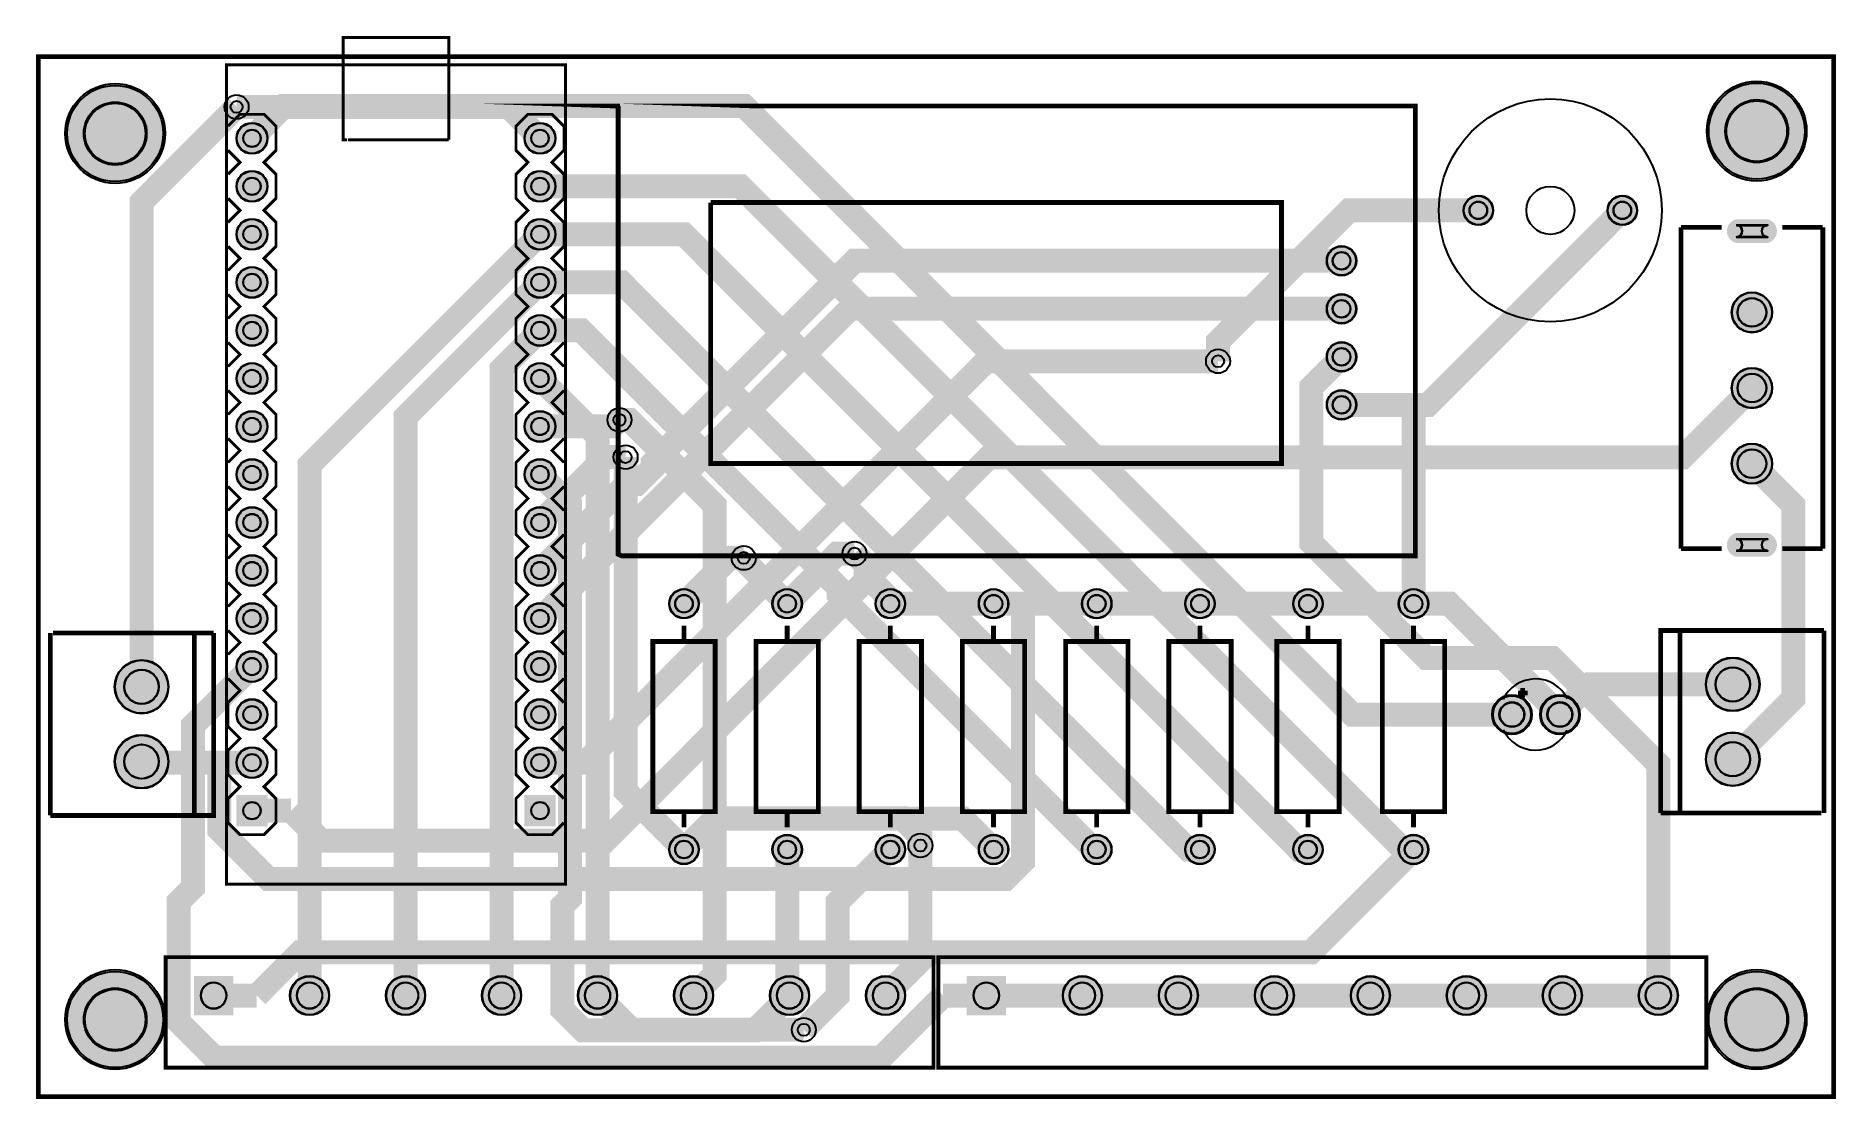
# Model space of a CAD drawing. Extents: x -5 to 3745, y -2170 to 43.
import ezdxf

# ---------------------------------------------------------------- set-up
doc = ezdxf.new("R2010")
doc.units = 9
for name, color, linetype, true_color in [('BoardOutLine', 7, 'Continuous', 0xff00ff), ('BottomLayer', 7, 'Continuous', 0x0000ff), ('BottomSolderMaskLayer', 7, 'Continuous', 0xaa00ff), ('Document', 7, 'Continuous', 0xffffff), ('Hole', 7, 'Continuous', 0x222222), ('Multi-Layer', 7, 'Continuous', 0xc0c0c0), ('TopLayer', 7, 'Continuous', 0xff0000), ('TopSilkLayer', 7, 'Continuous', 0xffcc00), ('TopSolderMaskLayer', 7, 'Continuous', 0x800080)]:
    doc.layers.add(name, color=color, linetype=linetype, true_color=true_color)

msp = doc.modelspace()

# ---------------------------------------------------------------- hatches: boundary and pattern name
at = {"layer": 'BottomSolderMaskLayer'}
for points in [[(55.9845, -160, 1), (264.0155, -160, 1)], [(3475.9845, -155, 1), (3684.0155, -155, 1)], [(412.504, -170, 1), (477.496, -170, 1)], [(1012.504, -170, 1), (1077.496, -170, 1)], [(412.504, -270, 1), (477.496, -270, 1)], [(1012.504, -270, 1), (1077.496, -270, 1)], [(2969, -320, 1), (3031, -320, 1)], [(3269, -320, 1), (3331, -320, 1)], [(412.504, -370, 1), (477.496, -370, 1)], [(1012.504, -370, 1), (1077.496, -370, 1)], [(3537.191333, -387.8365, -0.7853981634), (3537.191333, -338.6235), (3602.808667, -338.6235, -0.7853981634), (3602.808667, -387.8365)], [(2684, -425, 1), (2746, -425, 1)], [(412.504, -470, 1), (477.496, -470, 1)], [(1012.504, -470, 1), (1077.496, -470, 1)], [(2684, -525, 1), (2746, -525, 1)], [(3527.677, -532.52, 1), (3612.323, -532.52, 1)], [(412.504, -570, 1), (477.496, -570, 1)], [(1012.504, -570, 1), (1077.496, -570, 1)], [(2684, -625, 1), (2746, -625, 1)], [(412.504, -670, 1), (477.496, -670, 1)], [(1012.504, -670, 1), (1077.496, -670, 1)], [(3527.677, -690, 1), (3612.323, -690, 1)], [(2684, -725, 1), (2746, -725, 1)], [(412.504, -770, 1), (477.496, -770, 1)], [(1012.504, -770, 1), (1077.496, -770, 1)], [(3527.677, -847.48, 1), (3612.323, -847.48, 1)], [(412.504, -870, 1), (477.496, -870, 1)], [(1012.504, -870, 1), (1077.496, -870, 1)], [(412.504, -970, 1), (477.496, -970, 1)], [(1012.504, -970, 1), (1077.496, -970, 1)], [(3537.191333, -1041.3765, -0.7853981634), (3537.191333, -992.1635), (3602.808667, -992.1635, -0.7853981634), (3602.808667, -1041.3765)], [(412.504, -1070, 1), (477.496, -1070, 1)], [(1012.504, -1070, 1), (1077.496, -1070, 1)], [(1314, -1139.1, 1), (1376, -1139.1, 1)], [(1529, -1139.1, 1), (1591, -1139.1, 1)], [(1744, -1139.1, 1), (1806, -1139.1, 1)], [(1959, -1139.1, 1), (2021, -1139.1, 1)], [(2174, -1139.1, 1), (2236, -1139.1, 1)], [(2389, -1139.1, 1), (2451, -1139.1, 1)], [(2614, -1139.1, 1), (2676, -1139.1, 1)], [(2834, -1139.1, 1), (2896, -1139.1, 1)], [(412.504, -1170, 1), (477.496, -1170, 1)], [(1012.504, -1170, 1), (1077.496, -1170, 1)], [(412.504, -1270, 1), (477.496, -1270, 1)], [(1012.504, -1270, 1), (1077.496, -1270, 1)], [(158.882, -1312.05, 1), (271.118, -1312.05, 1)], [(3473.882, -1307.05, 1), (3586.118, -1307.05, 1)], [(412.504, -1370, 1), (477.496, -1370, 1)], [(1012.504, -1370, 1), (1077.496, -1370, 1)], [(3028.63, -1370, 1), (3111.37, -1370, 1)], [(3128.63, -1370, 1), (3211.37, -1370, 1)], [(158.882, -1467.95, 1), (271.118, -1467.95, 1)], [(3473.882, -1462.95, 1), (3586.118, -1462.95, 1)], [(412.504, -1470, 1), (477.496, -1470, 1)], [(1012.504, -1470, 1), (1077.496, -1470, 1)], [(477.496, -1537.504), (477.496, -1602.496), (412.504, -1602.496), (412.504, -1537.504)], [(1077.496, -1537.504), (1077.496, -1602.496), (1012.504, -1602.496), (1012.504, -1537.504)], [(1314, -1650.91, 1), (1376, -1650.91, 1)], [(1529, -1650.91, 1), (1591, -1650.91, 1)], [(1744, -1650.91, 1), (1806, -1650.91, 1)], [(1959, -1650.91, 1), (2021, -1650.91, 1)], [(2174, -1650.91, 1), (2236, -1650.91, 1)], [(2389, -1650.91, 1), (2451, -1650.91, 1)], [(2614, -1650.91, 1), (2676, -1650.91, 1)], [(2834, -1650.91, 1), (2896, -1650.91, 1)], [(55.9845, -2005, 1), (264.0155, -2005, 1)], [(3475.9845, -2005, 1), (3684.0155, -2005, 1)], [(324, -1914), (406, -1914), (406, -1996), (324, -1996)], [(524, -1955, 1), (606, -1955, 1)], [(724, -1955, 1), (806, -1955, 1)], [(924, -1955, 1), (1006, -1955, 1)], [(1124, -1955, 1), (1206, -1955, 1)], [(1324, -1955, 1), (1406, -1955, 1)], [(1524, -1955, 1), (1606, -1955, 1)], [(1724, -1955, 1), (1806, -1955, 1)], [(1934, -1914), (2016, -1914), (2016, -1996), (1934, -1996)], [(2134, -1955, 1), (2216, -1955, 1)], [(2334, -1955, 1), (2416, -1955, 1)], [(2534, -1955, 1), (2616, -1955, 1)], [(2734, -1955, 1), (2816, -1955, 1)], [(2934, -1955, 1), (3016, -1955, 1)], [(3134, -1955, 1), (3216, -1955, 1)], [(3334, -1955, 1), (3416, -1955, 1)]]:
    msp.add_hatch(color=256, dxfattribs=at).paths.add_polyline_path(points)
at = {"layer": 'Document'}
for points in [[(857.205, -17.64), (857.205, 39.446), (855.236, 41.415), (634.763, 41.415), (632.795, 39.447), (632.795, -173.151), (634.764, -175.12), (855.236, -175.12), (857.205, -173.151), (857.205, -19.608), (853.267, -19.608), (853.267, -169.215), (851.299, -171.183), (638.701, -171.183), (636.732, -169.214), (636.732, 37.478), (851.299, 37.478), (853.267, 35.51), (853.267, -17.64), (853.267, -17.64)], [(394.607, -1720.392), (394.607, -19.608), (632.795, -19.608), (632.795, -15.671), (394.607, -15.671), (390.67, -19.608), (390.67, -1722.361), (392.638, -1724.329), (1097.362, -1724.329), (1099.33, -1722.361), (1099.33, -17.64), (1097.361, -15.671), (859.173, -15.671), (859.173, -19.608), (1095.393, -19.608), (1095.393, -1720.392), (396.575, -1720.392)]]:
    msp.add_hatch(color=256, dxfattribs=at).paths.add_polyline_path(points)
at = {"layer": 'Multi-Layer'}
for points in [[(413.504, -170, 1), (476.496, -170, 1)], [(1013.504, -170, 1), (1076.496, -170, 1)], [(413.504, -270, 1), (476.496, -270, 1)], [(1013.504, -270, 1), (1076.496, -270, 1)], [(2970, -320, 1), (3030, -320, 1)], [(3270, -320, 1), (3330, -320, 1)], [(413.504, -370, 1), (476.496, -370, 1)], [(1013.504, -370, 1), (1076.496, -370, 1)], [(3538.504, -386.852, -0.7853981634), (3538.504, -339.608), (3601.496, -339.608, -0.7853981634), (3601.496, -386.852)], [(2685, -425, 1), (2745, -425, 1)], [(413.504, -470, 1), (476.496, -470, 1)], [(1013.504, -470, 1), (1076.496, -470, 1)], [(2685, -525, 1), (2745, -525, 1)], [(3528.6615, -532.52, 1), (3611.3385, -532.52, 1)], [(413.504, -570, 1), (476.496, -570, 1)], [(1013.504, -570, 1), (1076.496, -570, 1)], [(2685, -625, 1), (2745, -625, 1)], [(413.504, -670, 1), (476.496, -670, 1)], [(1013.504, -670, 1), (1076.496, -670, 1)], [(3528.6615, -690, 1), (3611.3385, -690, 1)], [(2685, -725, 1), (2745, -725, 1)], [(413.504, -770, 1), (476.496, -770, 1)], [(1013.504, -770, 1), (1076.496, -770, 1)], [(3528.6615, -847.48, 1), (3611.3385, -847.48, 1)], [(413.504, -870, 1), (476.496, -870, 1)], [(1013.504, -870, 1), (1076.496, -870, 1)], [(413.504, -970, 1), (476.496, -970, 1)], [(1013.504, -970, 1), (1076.496, -970, 1)], [(3538.504, -1040.392, -0.7853981634), (3538.504, -993.148), (3601.496, -993.148, -0.7853981634), (3601.496, -1040.392)], [(413.504, -1070, 1), (476.496, -1070, 1)], [(1013.504, -1070, 1), (1076.496, -1070, 1)], [(1315, -1139.1, 1), (1375, -1139.1, 1)], [(1530, -1139.1, 1), (1590, -1139.1, 1)], [(1745, -1139.1, 1), (1805, -1139.1, 1)], [(1960, -1139.1, 1), (2020, -1139.1, 1)], [(2175, -1139.1, 1), (2235, -1139.1, 1)], [(2390, -1139.1, 1), (2450, -1139.1, 1)], [(2615, -1139.1, 1), (2675, -1139.1, 1)], [(2835, -1139.1, 1), (2895, -1139.1, 1)], [(413.504, -1170, 1), (476.496, -1170, 1)], [(1013.504, -1170, 1), (1076.496, -1170, 1)], [(159.882, -1312.05, 1), (270.118, -1312.05, 1)], [(413.504, -1270, 1), (476.496, -1270, 1)], [(1013.504, -1270, 1), (1076.496, -1270, 1)], [(3474.882, -1307.05, 1), (3585.118, -1307.05, 1)], [(413.504, -1370, 1), (476.496, -1370, 1)], [(1013.504, -1370, 1), (1076.496, -1370, 1)], [(3030.63, -1370, 1), (3109.37, -1370, 1)], [(3130.63, -1370, 1), (3209.37, -1370, 1)], [(159.882, -1467.95, 1), (270.118, -1467.95, 1)], [(3474.882, -1462.95, 1), (3585.118, -1462.95, 1)], [(413.504, -1470, 1), (476.496, -1470, 1)], [(1013.504, -1470, 1), (1076.496, -1470, 1)], [(476.496, -1538.504), (476.496, -1601.496), (413.504, -1601.496), (413.504, -1538.504)], [(1076.496, -1538.504), (1076.496, -1601.496), (1013.504, -1601.496), (1013.504, -1538.504)], [(1315, -1650.91, 1), (1375, -1650.91, 1)], [(1530, -1650.91, 1), (1590, -1650.91, 1)], [(1745, -1650.91, 1), (1805, -1650.91, 1)], [(1960, -1650.91, 1), (2020, -1650.91, 1)], [(2175, -1650.91, 1), (2235, -1650.91, 1)], [(2390, -1650.91, 1), (2450, -1650.91, 1)], [(2615, -1650.91, 1), (2675, -1650.91, 1)], [(2835, -1650.91, 1), (2895, -1650.91, 1)], [(325, -1915), (405, -1915), (405, -1995), (325, -1995)], [(525, -1955, 1), (605, -1955, 1)], [(725, -1955, 1), (805, -1955, 1)], [(925, -1955, 1), (1005, -1955, 1)], [(1125, -1955, 1), (1205, -1955, 1)], [(1325, -1955, 1), (1405, -1955, 1)], [(1525, -1955, 1), (1605, -1955, 1)], [(1725, -1955, 1), (1805, -1955, 1)], [(1935, -1915), (2015, -1915), (2015, -1995), (1935, -1995)], [(2135, -1955, 1), (2215, -1955, 1)], [(2335, -1955, 1), (2415, -1955, 1)], [(2535, -1955, 1), (2615, -1955, 1)], [(2735, -1955, 1), (2815, -1955, 1)], [(2935, -1955, 1), (3015, -1955, 1)], [(3135, -1955, 1), (3215, -1955, 1)], [(3335, -1955, 1), (3415, -1955, 1)]]:
    msp.add_hatch(color=256, dxfattribs=at).paths.add_polyline_path(points)
at = {"layer": 'TopSolderMaskLayer'}
for points in [[(55.9845, -160, 1), (264.0155, -160, 1)], [(3475.9845, -155, 1), (3684.0155, -155, 1)], [(412.504, -170, 1), (477.496, -170, 1)], [(1012.504, -170, 1), (1077.496, -170, 1)], [(412.504, -270, 1), (477.496, -270, 1)], [(1012.504, -270, 1), (1077.496, -270, 1)], [(2969, -320, 1), (3031, -320, 1)], [(3269, -320, 1), (3331, -320, 1)], [(412.504, -370, 1), (477.496, -370, 1)], [(1012.504, -370, 1), (1077.496, -370, 1)], [(3537.191333, -387.8365, -0.7853981634), (3537.191333, -338.6235), (3602.808667, -338.6235, -0.7853981634), (3602.808667, -387.8365)], [(2684, -425, 1), (2746, -425, 1)], [(412.504, -470, 1), (477.496, -470, 1)], [(1012.504, -470, 1), (1077.496, -470, 1)], [(2684, -525, 1), (2746, -525, 1)], [(3527.677, -532.52, 1), (3612.323, -532.52, 1)], [(412.504, -570, 1), (477.496, -570, 1)], [(1012.504, -570, 1), (1077.496, -570, 1)], [(2684, -625, 1), (2746, -625, 1)], [(412.504, -670, 1), (477.496, -670, 1)], [(1012.504, -670, 1), (1077.496, -670, 1)], [(3527.677, -690, 1), (3612.323, -690, 1)], [(2684, -725, 1), (2746, -725, 1)], [(412.504, -770, 1), (477.496, -770, 1)], [(1012.504, -770, 1), (1077.496, -770, 1)], [(3527.677, -847.48, 1), (3612.323, -847.48, 1)], [(412.504, -870, 1), (477.496, -870, 1)], [(1012.504, -870, 1), (1077.496, -870, 1)], [(412.504, -970, 1), (477.496, -970, 1)], [(1012.504, -970, 1), (1077.496, -970, 1)], [(3537.191333, -1041.3765, -0.7853981634), (3537.191333, -992.1635), (3602.808667, -992.1635, -0.7853981634), (3602.808667, -1041.3765)], [(412.504, -1070, 1), (477.496, -1070, 1)], [(1012.504, -1070, 1), (1077.496, -1070, 1)], [(1314, -1139.1, 1), (1376, -1139.1, 1)], [(1529, -1139.1, 1), (1591, -1139.1, 1)], [(1744, -1139.1, 1), (1806, -1139.1, 1)], [(1959, -1139.1, 1), (2021, -1139.1, 1)], [(2174, -1139.1, 1), (2236, -1139.1, 1)], [(2389, -1139.1, 1), (2451, -1139.1, 1)], [(2614, -1139.1, 1), (2676, -1139.1, 1)], [(2834, -1139.1, 1), (2896, -1139.1, 1)], [(412.504, -1170, 1), (477.496, -1170, 1)], [(1012.504, -1170, 1), (1077.496, -1170, 1)], [(412.504, -1270, 1), (477.496, -1270, 1)], [(1012.504, -1270, 1), (1077.496, -1270, 1)], [(158.882, -1312.05, 1), (271.118, -1312.05, 1)], [(3473.882, -1307.05, 1), (3586.118, -1307.05, 1)], [(412.504, -1370, 1), (477.496, -1370, 1)], [(1012.504, -1370, 1), (1077.496, -1370, 1)], [(3028.63, -1370, 1), (3111.37, -1370, 1)], [(3128.63, -1370, 1), (3211.37, -1370, 1)], [(158.882, -1467.95, 1), (271.118, -1467.95, 1)], [(3473.882, -1462.95, 1), (3586.118, -1462.95, 1)], [(412.504, -1470, 1), (477.496, -1470, 1)], [(1012.504, -1470, 1), (1077.496, -1470, 1)], [(477.496, -1537.504), (477.496, -1602.496), (412.504, -1602.496), (412.504, -1537.504)], [(1077.496, -1537.504), (1077.496, -1602.496), (1012.504, -1602.496), (1012.504, -1537.504)], [(1314, -1650.91, 1), (1376, -1650.91, 1)], [(1529, -1650.91, 1), (1591, -1650.91, 1)], [(1744, -1650.91, 1), (1806, -1650.91, 1)], [(1959, -1650.91, 1), (2021, -1650.91, 1)], [(2174, -1650.91, 1), (2236, -1650.91, 1)], [(2389, -1650.91, 1), (2451, -1650.91, 1)], [(2614, -1650.91, 1), (2676, -1650.91, 1)], [(2834, -1650.91, 1), (2896, -1650.91, 1)], [(55.9845, -2005, 1), (264.0155, -2005, 1)], [(3475.9845, -2005, 1), (3684.0155, -2005, 1)], [(324, -1914), (406, -1914), (406, -1996), (324, -1996)], [(524, -1955, 1), (606, -1955, 1)], [(724, -1955, 1), (806, -1955, 1)], [(924, -1955, 1), (1006, -1955, 1)], [(1124, -1955, 1), (1206, -1955, 1)], [(1324, -1955, 1), (1406, -1955, 1)], [(1524, -1955, 1), (1606, -1955, 1)], [(1724, -1955, 1), (1806, -1955, 1)], [(1934, -1914), (2016, -1914), (2016, -1996), (1934, -1996)], [(2134, -1955, 1), (2216, -1955, 1)], [(2334, -1955, 1), (2416, -1955, 1)], [(2534, -1955, 1), (2616, -1955, 1)], [(2734, -1955, 1), (2816, -1955, 1)], [(2934, -1955, 1), (3016, -1955, 1)], [(3134, -1955, 1), (3216, -1955, 1)], [(3334, -1955, 1), (3416, -1955, 1)]]:
    msp.add_hatch(color=256, dxfattribs=at).paths.add_polyline_path(points)

# ---------------------------------------------------------------- linework, layer by layer
at = {"layer": 'BoardOutLine', "const_width": 10}
msp.add_lwpolyline([(0, 0), (3740.15, 0), (3740.15, -2165.35), (0, -2165.35), (0, 0)], close=True, dxfattribs=at)
at = {"layer": 'BottomLayer', "const_width": 50}
for points in [[(215, -1312.05), (215, -302.73), (413.03, -104.7)], [(445, -170), (512.54, -102.46), (1470.19, -102.46), (2737.73, -1370), (3070, -1370)], [(2865, -1650.91), (2843.84, -1650.91), (1462.93, -270), (1045, -270)], [(3000, -320), (2730.76, -320), (2457.61, -593.15), (2457.61, -634.21)], [(3300, -320), (2895, -725), (2865, -725)], [(565, -1955), (565, -850), (1045, -370)], [(2645, -1650.91), (2625.99, -1650.91), (1345.08, -370), (1045, -370)], [(1045, -470), (765, -750), (765, -1955)], [(2420, -1650.91), (2395.57, -1650.91), (1214.66, -470), (1045, -470)], [(1045, -570), (965, -650), (965, -1955)], [(2205, -1650.91), (2199.02, -1650.91), (1667.5, -1119.39), (1667.5, -1106.29), (1131.21, -570), (1045, -570)], [(2715, -625), (2651.76, -688.24), (2651.76, -1012.24), (2891.95, -1252.43), (3154.47, -1252.43), (3375, -1472.96), (3375, -1955)], [(1045, -670), (1165, -790), (1165, -1955)], [(2865, -725), (2715, -725)], [(2865, -1139.1), (2865, -725)], [(1408.75, -1586.42), (1408.75, -933.72), (1231.31, -756.28), (1210.59, -756.28), (1210.58, -756.29)], [(1223.48, -833.84), (1223.48, -1529.39), (1345, -1650.91)], [(3570, -847.48), (3656.25, -933.73), (3656.25, -1336.7), (3530, -1462.95)], [(1045, -870), (1107.58, -932.58), (1107.58, -1751.9), (1091.61, -1767.87), (1091.61, -1984.21), (1134.84, -2027.44), (1492.56, -2027.44), (1565, -1955)], [(1700.22, -1034.86), (1723.56, -1058.2), (1723.56, -1079), (1775, -1130.44), (1775, -1139.1)], [(1560, -1139.1), (1469.41, -1048.51), (1469.41, -1043.86)], [(445, -1270), (321.94, -1393.06), (321.94, -1730.23), (292.5, -1759.67), (292.5, -2009.98), (366.74, -2084.22), (1755.75, -2084.22), (1884.97, -1955)], [(1365, -1955), (1408.75, -1911.25), (1408.75, -1586.42)], [(1990, -1650.91), (1925.51, -1586.42), (1408.75, -1586.42)], [(1560, -1650.91), (1560, -1950), (1565, -1955)], [(1775, -1650.91), (1665, -1760.91), (1665, -1955.97), (1594.63, -2026.34)], [(1765, -1955), (1837.54, -1882.46), (1837.54, -1642.49)], [(1975, -1955), (1884.97, -1955)], [(1975, -1955), (2175, -1955)], [(2175, -1955), (2375, -1955)]]:
    msp.add_lwpolyline(points, dxfattribs=at)
at = {"layer": 'BottomSolderMaskLayer'}
for points in [[(3537.191333, -350.922679), (3602.808667, -350.922679)], [(3537.191333, -375.529179), (3602.808667, -375.529179)], [(3537.191333, -1004.471839), (3602.808667, -1004.471839)], [(3537.191333, -1029.078339), (3602.808667, -1029.078339)], [(365.005125, -1927.76575), (364.994875, -1927.76575)], [(565.005125, -1927.76575), (564.994875, -1927.76575)], [(765.005125, -1927.76575), (764.994875, -1927.76575)], [(965.005125, -1927.76575), (964.994875, -1927.76575)], [(1165.005125, -1927.76575), (1164.994875, -1927.76575)], [(1365.005125, -1927.76575), (1364.994875, -1927.76575)], [(1565.005125, -1927.76575), (1564.994875, -1927.76575)], [(1765.005125, -1927.76575), (1764.994875, -1927.76575)], [(1975.005125, -1927.76575), (1974.994875, -1927.76575)], [(2175.005125, -1927.76575), (2174.994875, -1927.76575)], [(2375.005125, -1927.76575), (2374.994875, -1927.76575)], [(2575.005125, -1927.76575), (2574.994875, -1927.76575)], [(2775.005125, -1927.76575), (2774.994875, -1927.76575)], [(2975.005125, -1927.76575), (2974.994875, -1927.76575)], [(3175.005125, -1927.76575), (3174.994875, -1927.76575)], [(3375.005125, -1927.76575), (3374.994875, -1927.76575)], [(365.005125, -1982.23425), (364.994875, -1982.23425)], [(565.005125, -1982.23425), (564.994875, -1982.23425)], [(765.005125, -1982.23425), (764.994875, -1982.23425)], [(965.005125, -1982.23425), (964.994875, -1982.23425)], [(1165.005125, -1982.23425), (1164.994875, -1982.23425)], [(1365.005125, -1982.23425), (1364.994875, -1982.23425)], [(1565.005125, -1982.23425), (1564.994875, -1982.23425)], [(1765.005125, -1982.23425), (1764.994875, -1982.23425)], [(1975.005125, -1982.23425), (1974.994875, -1982.23425)], [(2175.005125, -1982.23425), (2174.994875, -1982.23425)], [(2375.005125, -1982.23425), (2374.994875, -1982.23425)], [(2575.005125, -1982.23425), (2574.994875, -1982.23425)], [(2775.005125, -1982.23425), (2774.994875, -1982.23425)], [(2975.005125, -1982.23425), (2974.994875, -1982.23425)], [(3175.005125, -1982.23425), (3174.994875, -1982.23425)], [(3375.005125, -1982.23425), (3374.994875, -1982.23425)]]:
    msp.add_lwpolyline(points, close=True, dxfattribs=at)
for centre, radius in [((160, -160), 104.0155), ((3580, -155), 104.0155), ((160.01, -160), 65.521444), ((3580.01, -155), 65.521444), ((445, -170), 32.496), ((1045, -170), 32.496), ((445.001, -169.999), 18.279516), ((1045, -170), 18.279516), ((445, -270), 32.496), ((444.982, -269.979), 18.279516), ((1045, -270), 32.496), ((1045.001, -270.001), 18.279516), ((3000, -320), 31), ((3300, -320), 31), ((445, -370), 32.496), ((1045, -370), 32.496), ((3000, -320), 18.6), ((3300, -320), 18.6), ((445.001, -369.998), 18.279516), ((1044.982, -370.02), 18.279516), ((2715, -425), 31), ((2715, -425), 18.6), ((445, -470), 32.496), ((1045, -470), 32.496), ((444.982, -469.979), 18.279516), ((1045.001, -470.001), 18.279516), ((2715, -525), 31), ((2715, -525), 18.6), ((3570, -532.52), 42.323), ((3570, -532.521), 30.231226), ((445, -570), 32.496), ((445.001, -569.998), 18.279516), ((1045, -570), 32.496), ((1044.982, -570.02), 18.279516), ((2715, -625), 31), ((445, -670), 32.496), ((1045, -670), 32.496), ((2715, -625), 18.6), ((444.982, -669.979), 18.279516), ((1045.001, -670.001), 18.279516), ((3570, -690), 42.323), ((3570, -690.001), 30.231226), ((2715, -725), 31), ((2715, -725), 18.6), ((445, -770), 32.496), ((1045, -770), 32.496), ((445.001, -769.998), 18.279516), ((1044.982, -770.02), 18.279516), ((3570, -847.48), 42.323), ((3570, -847.481), 30.231226), ((445, -870), 32.496), ((444.982, -869.979), 18.279516), ((1045, -870), 32.496), ((1045.001, -870.001), 18.279516), ((445, -970), 32.496), ((1045, -970), 32.496), ((445.001, -969.998), 18.279516), ((1044.982, -970.021), 18.279516), ((445, -1070), 32.496), ((1045, -1070), 32.496), ((444.982, -1069.979), 18.279516), ((1045.001, -1070), 18.279516), ((1345, -1139.1), 31), ((1345, -1139.098), 18.6), ((1560, -1139.1), 31), ((1560, -1139.098), 18.6), ((1775, -1139.1), 31), ((1775, -1139.098), 18.6), ((1990, -1139.1), 31), ((1990, -1139.098), 18.6), ((2205, -1139.1), 31), ((2205, -1139.098), 18.6), ((2420, -1139.1), 31), ((2420, -1139.098), 18.6), ((2645, -1139.1), 31), ((2645, -1139.098), 18.6), ((2865, -1139.1), 31), ((2865, -1139.098), 18.6), ((445, -1170), 32.496), ((445.001, -1169.998), 18.279516), ((1045, -1170), 32.496), ((1044.982, -1170.02), 18.279516), ((445, -1270), 32.496), ((1045, -1270), 32.496), ((215, -1312.05), 56.118), ((444.982, -1269.978), 18.279516), ((1045.001, -1270), 18.279516), ((3530, -1307.05), 56.118), ((3530, -1307.05), 36.075857), ((215, -1312.05), 36.075857), ((445, -1370), 32.496), ((1045, -1370), 32.496), ((3070, -1370), 41.37), ((3070, -1370), 26.270003), ((3170, -1370), 41.37), ((3170, -1370), 26.270003), ((445.001, -1369.997), 18.279516), ((1044.982, -1370.019), 18.279516), ((215, -1467.95), 56.118), ((3530, -1462.95), 56.118), ((215, -1467.95), 36.075857), ((445, -1470), 32.496), ((445, -1470), 18.279516), ((1045, -1470), 32.496), ((1045.001, -1470), 18.279516), ((3530, -1462.95), 36.075857), ((445, -1570), 18.279516), ((1045, -1570), 18.279516), ((1345, -1650.91), 31), ((1345, -1650.906), 18.6), ((1560, -1650.91), 31), ((1560, -1650.906), 18.6), ((1775, -1650.91), 31), ((1775, -1650.906), 18.6), ((1990, -1650.91), 31), ((1990, -1650.906), 18.6), ((2205, -1650.91), 31), ((2205, -1650.906), 18.6), ((2420, -1650.91), 31), ((2420, -1650.906), 18.6), ((2645, -1650.91), 31), ((2645, -1650.906), 18.6), ((2865, -1650.91), 31), ((2865, -1650.906), 18.6), ((160, -2005), 104.0155), ((3580, -2005), 104.0155), ((160.01, -2005), 65.521444), ((565, -1955), 41), ((765, -1955), 41), ((965, -1955), 41), ((1165, -1955), 41), ((1365, -1955), 41), ((1565, -1955), 41), ((1765, -1955), 41), ((2175, -1955), 41), ((2375, -1955), 41), ((2575, -1955), 41), ((2775, -1955), 41), ((2975, -1955), 41), ((3175, -1955), 41), ((3375, -1955), 41), ((3580.01, -2005), 65.521444)]:
    msp.add_circle(centre, radius, dxfattribs=at)
for centre, radius, start, end in [((3537.191333, -363.225929), 12.30325, 270, 90), ((3602.808667, -363.225929), 12.30325, 90, 270), ((3537.191333, -1016.775089), 12.30325, 270, 90), ((3602.808667, -1016.775089), 12.30325, 90, 270), ((364.994875, -1955), 27.23425, 90, 270), ((365.005125, -1955), 27.23425, 270, 90), ((564.994875, -1955), 27.23425, 90, 270), ((565.005125, -1955), 27.23425, 270, 90), ((764.994875, -1955), 27.23425, 90, 270), ((765.005125, -1955), 27.23425, 270, 90), ((964.994875, -1955), 27.23425, 90, 270), ((965.005125, -1955), 27.23425, 270, 90), ((1164.994875, -1955), 27.23425, 90, 270), ((1165.005125, -1955), 27.23425, 270, 90), ((1364.994875, -1955), 27.23425, 90, 270), ((1365.005125, -1955), 27.23425, 270, 90), ((1564.994875, -1955), 27.23425, 90, 270), ((1565.005125, -1955), 27.23425, 270, 90), ((1764.994875, -1955), 27.23425, 90, 270), ((1765.005125, -1955), 27.23425, 270, 90), ((1974.994875, -1955), 27.23425, 90, 270), ((1975.005125, -1955), 27.23425, 270, 90), ((2174.994875, -1955), 27.23425, 90, 270), ((2175.005125, -1955), 27.23425, 270, 90), ((2374.994875, -1955), 27.23425, 90, 270), ((2375.005125, -1955), 27.23425, 270, 90), ((2574.994875, -1955), 27.23425, 90, 270), ((2575.005125, -1955), 27.23425, 270, 90), ((2774.994875, -1955), 27.23425, 90, 270), ((2775.005125, -1955), 27.23425, 270, 90), ((2974.994875, -1955), 27.23425, 90, 270), ((2975.005125, -1955), 27.23425, 270, 90), ((3174.994875, -1955), 27.23425, 90, 270), ((3175.005125, -1955), 27.23425, 270, 90), ((3374.994875, -1955), 27.23425, 90, 270), ((3375.005125, -1955), 27.23425, 270, 90)]:
    msp.add_arc(centre, radius, start, end, dxfattribs=at)
at = {"layer": 'Document', "const_width": 10}
msp.add_lwpolyline([(1400.83, -303.74), (2589.79, -303.74), (2589.79, -847.04), (1400.79, -847.04), (1400.79, -303.74)], dxfattribs=at)
at = {"layer": 'Document'}
msp.add_circle((3150, -320), 50, dxfattribs=at)
at = {"layer": 'Hole'}
for centre in [(413.03, -104.7), (2457.61, -634.21), (1210.58, -756.29), (1223.48, -833.84), (1469.41, -1043.86), (1700.22, -1034.86), (1837.54, -1642.49), (1594.63, -2026.34)]:
    msp.add_circle(centre, 12.5, dxfattribs=at)
at = {"layer": 'Multi-Layer'}
for points in [[(3538.504, -351.415), (3601.496, -351.415)], [(3538.504, -375.037), (3601.496, -375.037)], [(3538.504, -1004.964), (3601.496, -1004.964)], [(3538.504, -1028.586), (3601.496, -1028.586)], [(365.005, -1928.43), (364.995, -1928.43)], [(565.005, -1928.43), (564.995, -1928.43)], [(765.005, -1928.43), (764.995, -1928.43)], [(965.005, -1928.43), (964.995, -1928.43)], [(1165.005, -1928.43), (1164.995, -1928.43)], [(1365.005, -1928.43), (1364.995, -1928.43)], [(1565.005, -1928.43), (1564.995, -1928.43)], [(1765.005, -1928.43), (1764.995, -1928.43)], [(1975.005, -1928.43), (1974.995, -1928.43)], [(2175.005, -1928.43), (2174.995, -1928.43)], [(2375.005, -1928.43), (2374.995, -1928.43)], [(2575.005, -1928.43), (2574.995, -1928.43)], [(2775.005, -1928.43), (2774.995, -1928.43)], [(2975.005, -1928.43), (2974.995, -1928.43)], [(3175.005, -1928.43), (3174.995, -1928.43)], [(3375.005, -1928.43), (3374.995, -1928.43)], [(365.005, -1981.57), (364.995, -1981.57)], [(565.005, -1981.57), (564.995, -1981.57)], [(765.005, -1981.57), (764.995, -1981.57)], [(965.005, -1981.57), (964.995, -1981.57)], [(1165.005, -1981.57), (1164.995, -1981.57)], [(1365.005, -1981.57), (1364.995, -1981.57)], [(1565.005, -1981.57), (1564.995, -1981.57)], [(1765.005, -1981.57), (1764.995, -1981.57)], [(1975.005, -1981.57), (1974.995, -1981.57)], [(2175.005, -1981.57), (2174.995, -1981.57)], [(2375.005, -1981.57), (2374.995, -1981.57)], [(2575.005, -1981.57), (2574.995, -1981.57)], [(2775.005, -1981.57), (2774.995, -1981.57)], [(2975.005, -1981.57), (2974.995, -1981.57)], [(3175.005, -1981.57), (3174.995, -1981.57)], [(3375.005, -1981.57), (3374.995, -1981.57)]]:
    msp.add_lwpolyline(points, close=True, dxfattribs=at)
for centre, radius in [((160, -160), 100), ((3580, -155), 100), ((160.01, -160), 62.992), ((413.03, -104.7), 25), ((3580.01, -155), 62.992), ((445, -170), 31.496), ((1045, -170), 31.496), ((445.001, -169.999), 17.717), ((1045, -170), 17.717), ((445, -270), 31.496), ((444.982, -269.979), 17.717), ((1045, -270), 31.496), ((1045.001, -270.001), 17.717), ((3000, -320), 30), ((3300, -320), 30), ((3000, -320), 18), ((3300, -320), 18), ((445, -370), 31.496), ((445.001, -369.998), 17.717), ((1045, -370), 31.496), ((1044.982, -370.02), 17.717), ((2715, -425), 30), ((2715, -425), 18), ((445, -470), 31.496), ((1045, -470), 31.496), ((444.982, -469.979), 17.717), ((1045.001, -470.001), 17.717), ((2715, -525), 30), ((2715, -525), 18), ((3570, -532.52), 41.3385), ((3570, -532.521), 29.528), ((445, -570), 31.496), ((445.001, -569.998), 17.717), ((1045, -570), 31.496), ((1044.982, -570.02), 17.717), ((2715, -625), 30), ((2457.61, -634.21), 25), ((2715, -625), 18), ((445, -670), 31.496), ((444.982, -669.979), 17.717), ((1045, -670), 31.496), ((1045.001, -670.001), 17.717), ((3570, -690), 41.3385), ((3570, -690.001), 29.528), ((2715, -725), 30), ((2715, -725), 18), ((445, -770), 31.496), ((1045, -770), 31.496), ((1210.58, -756.29), 25), ((445.001, -769.998), 17.717), ((1044.982, -770.02), 17.717), ((1223.48, -833.84), 25), ((3570, -847.48), 41.3385), ((3570, -847.481), 29.528), ((445, -870), 31.496), ((444.982, -869.979), 17.717), ((1045, -870), 31.496), ((1045.001, -870.001), 17.717), ((445, -970), 31.496), ((445.001, -969.998), 17.717), ((1045, -970), 31.496), ((1044.982, -970.021), 17.717), ((1700.22, -1034.86), 25), ((445, -1070), 31.496), ((1045, -1070), 31.496), ((1469.41, -1043.86), 25), ((444.982, -1069.979), 17.717), ((1045.001, -1070), 17.717), ((1345, -1139.1), 30), ((1345, -1139.098), 18), ((1560, -1139.1), 30), ((1560, -1139.098), 18), ((1775, -1139.1), 30), ((1775, -1139.098), 18), ((1990, -1139.1), 30), ((1990, -1139.098), 18), ((2205, -1139.1), 30), ((2205, -1139.098), 18), ((2420, -1139.1), 30), ((2420, -1139.098), 18), ((2645, -1139.1), 30), ((2645, -1139.098), 18), ((2865, -1139.1), 30), ((2865, -1139.098), 18), ((445, -1170), 31.496), ((445.001, -1169.998), 17.717), ((1045, -1170), 31.496), ((1044.982, -1170.02), 17.717), ((215, -1312.05), 55.118), ((445, -1270), 31.496), ((444.982, -1269.978), 17.717), ((1045, -1270), 31.496), ((1045.001, -1270), 17.717), ((3530, -1307.05), 55.118), ((3530, -1307.05), 35.433), ((215, -1312.05), 35.433), ((445, -1370), 31.496), ((1045, -1370), 31.496), ((3070, -1370), 39.37), ((3070, -1370), 25), ((3170, -1370), 39.37), ((3170, -1370), 25), ((445.001, -1369.997), 17.717), ((1044.982, -1370.019), 17.717), ((215, -1467.95), 55.118), ((3530, -1462.95), 55.118), ((215, -1467.95), 35.433), ((445, -1470), 31.496), ((445, -1470), 17.717), ((1045, -1470), 31.496), ((1045.001, -1470), 17.717), ((3530, -1462.95), 35.433), ((445, -1570), 17.717), ((1045, -1570), 17.717), ((1345, -1650.91), 30), ((1345, -1650.906), 18), ((1560, -1650.91), 30), ((1560, -1650.906), 18), ((1775, -1650.91), 30), ((1775, -1650.906), 18), ((1837.54, -1642.49), 25), ((1990, -1650.91), 30), ((1990, -1650.906), 18), ((2205, -1650.91), 30), ((2205, -1650.906), 18), ((2420, -1650.91), 30), ((2420, -1650.906), 18), ((2645, -1650.91), 30), ((2645, -1650.906), 18), ((2865, -1650.91), 30), ((2865, -1650.906), 18), ((160, -2005), 100), ((3580, -2005), 100), ((160.01, -2005), 62.992), ((565, -1955), 40), ((765, -1955), 40), ((965, -1955), 40), ((1165, -1955), 40), ((1365, -1955), 40), ((1565, -1955), 40), ((1765, -1955), 40), ((2175, -1955), 40), ((2375, -1955), 40), ((2575, -1955), 40), ((2775, -1955), 40), ((2975, -1955), 40), ((3175, -1955), 40), ((3375, -1955), 40), ((3580.01, -2005), 62.992), ((1594.63, -2026.34), 25)]:
    msp.add_circle(centre, radius, dxfattribs=at)
for centre, radius, start, end in [((3538.504, -363.226), 11.811, 270, 90), ((3601.496, -363.226), 11.811, 90, 270), ((3538.504, -1016.775), 11.811, 270, 90), ((3601.496, -1016.775), 11.811, 90, 270), ((364.995, -1955), 26.57, 90, 270), ((365.005, -1955), 26.57, 270, 90), ((564.995, -1955), 26.57, 90, 270), ((565.005, -1955), 26.57, 270, 90), ((764.995, -1955), 26.57, 90, 270), ((765.005, -1955), 26.57, 270, 90), ((964.995, -1955), 26.57, 90, 270), ((965.005, -1955), 26.57, 270, 90), ((1164.995, -1955), 26.57, 90, 270), ((1165.005, -1955), 26.57, 270, 90), ((1364.995, -1955), 26.57, 90, 270), ((1365.005, -1955), 26.57, 270, 90), ((1564.995, -1955), 26.57, 90, 270), ((1565.005, -1955), 26.57, 270, 90), ((1764.995, -1955), 26.57, 90, 270), ((1765.005, -1955), 26.57, 270, 90), ((1974.995, -1955), 26.57, 90, 270), ((1975.005, -1955), 26.57, 270, 90), ((2174.995, -1955), 26.57, 90, 270), ((2175.005, -1955), 26.57, 270, 90), ((2374.995, -1955), 26.57, 90, 270), ((2375.005, -1955), 26.57, 270, 90), ((2574.995, -1955), 26.57, 90, 270), ((2575.005, -1955), 26.57, 270, 90), ((2774.995, -1955), 26.57, 90, 270), ((2775.005, -1955), 26.57, 270, 90), ((2974.995, -1955), 26.57, 90, 270), ((2975.005, -1955), 26.57, 270, 90), ((3174.995, -1955), 26.57, 90, 270), ((3175.005, -1955), 26.57, 270, 90), ((3374.995, -1955), 26.57, 90, 270), ((3375.005, -1955), 26.57, 270, 90)]:
    msp.add_arc(centre, radius, start, end, dxfattribs=at)
at = {"layer": 'TopLayer', "const_width": 50}
for points in [[(1045, -170), (979.7, -104.7), (413.03, -104.7)], [(1045, -1070), (1225.09, -889.91), (1246.71, -889.91), (1279.55, -857.07), (1279.55, -846.26), (1700.81, -425), (2715, -425)], [(1045, -1170), (1045.92, -1170), (1690.92, -525), (2715, -525)], [(2457.61, -634.21), (1974.7, -634.21), (1138.91, -1470), (1045, -1470)], [(526.53, -1570), (589.11, -1632.58), (1181.8, -1632.58), (1979.94, -834.44), (3425.56, -834.44), (3570, -690)], [(1045, -770), (1196.87, -770), (1210.58, -756.29)], [(1045, -970), (1181.16, -833.84), (1223.48, -833.84)], [(1560, -1139.1), (1664.24, -1034.86), (1700.22, -1034.86)], [(1469.41, -1043.86), (1440.24, -1043.86), (1345, -1139.1)], [(2051.14, -1139.1), (2051.14, -1676.27), (2015.08, -1712.33), (479.37, -1712.33), (377, -1609.96), (377, -1470)], [(1775, -1139.1), (1990, -1139.1)], [(2051.14, -1139.1), (1990, -1139.1)], [(2205, -1139.1), (2051.14, -1139.1)], [(2420, -1139.1), (2205, -1139.1)], [(2645, -1139.1), (2420, -1139.1)], [(2865, -1139.1), (2645, -1139.1)], [(2865, -1139.1), (2939.1, -1139.1), (3170, -1370)], [(3530, -1307.05), (3232.95, -1307.05), (3170, -1370)], [(377, -1470), (217.05, -1470), (215, -1467.95)], [(445, -1470), (377, -1470)], [(445, -1570), (526.53, -1570)], [(1345, -1650.91), (1409.97, -1585.94), (1799.23, -1585.94), (1837.54, -1624.25), (1837.54, -1642.49)], [(2865, -1650.91), (2650.94, -1864.97), (545.06, -1864.97), (455.03, -1955)], [(365, -1955), (455.03, -1955)], [(1165, -1955), (1236.34, -2026.34), (1594.63, -2026.34)], [(2575, -1955), (2375, -1955)], [(2775, -1955), (2575, -1955)], [(2975, -1955), (2775, -1955)], [(3175, -1955), (2975, -1955)], [(3375, -1955), (3175, -1955)]]:
    msp.add_lwpolyline(points, dxfattribs=at)
at = {"layer": 'TopSilkLayer'}
for points, const_width in [([(855, -20), (855, 40), (635, 40), (635, -173), (643.23, -173)], 5.984), ([(855, -20), (855, -173)], 5.984), ([(1207.91, -102.95), (1207.91, -1036.02), (1215.1, -1039.4), (2868.7, -1039.4), (2868.7, -102.9), (1210.4, -102.9), (1211.85, -102.95)], 10), ([(495.019, -144.99), (470.019, -119.99), (420.019, -119.99), (395.019, -144.99)], 5.984), ([(395.019, -1294.97), (420.019, -1319.972), (395.019, -1344.981), (395.019, -1394.984), (420.019, -1419.984), (395.019, -1444.984), (395.019, -1494.984), (420.019, -1519.984), (395.019, -1544.984), (395.019, -1594.984), (420.019, -1619.984), (470.019, -1619.984), (495.019, -1594.984), (495.019, -1544.984), (470.019, -1519.984), (495.019, -1494.984), (495.019, -1444.984), (470.019, -1419.984), (495.019, -1394.984), (495.019, -1344.981), (470.019, -1319.972), (495.019, -1294.97), (495.019, -1244.97), (470.019, -1219.97), (495.019, -1194.97), (495.019, -1144.97), (470.019, -1119.97), (495.019, -1094.97), (495.019, -1044.97), (470.019, -1019.97), (495.019, -994.97), (495.019, -944.97), (470.019, -919.97), (495.019, -894.97), (495.019, -844.97), (470.019, -819.97), (495.019, -794.97), (495.019, -744.97), (470.019, -719.97), (495.019, -694.97), (495.019, -644.97), (470.019, -619.97), (495.019, -594.97), (495.019, -544.97), (470.019, -519.97), (495.019, -494.97), (495.019, -444.972), (470.019, -419.981), (495.019, -394.981), (495.019, -344.99), (470.019, -319.99), (495.019, -294.99), (495.019, -244.99), (470.019, -219.99), (495.019, -194.99), (495.019, -144.99), (470.019, -119.99), (420.019, -119.99), (395.019, -144.99)], 5.984), ([(1094.987, -445.026), (1069.987, -420.025), (1094.987, -395.015), (1094.987, -345.01), (1069.987, -320.01), (1094.987, -295.01), (1094.987, -245.01), (1069.987, -220.01), (1094.987, -195.01), (1094.987, -145.01), (1069.987, -120.01), (1019.987, -120.01), (994.987, -145.01), (994.987, -195.01), (1019.987, -220.01), (994.987, -245.01), (994.987, -295.01), (1019.987, -320.01), (994.987, -345.01), (994.987, -395.015), (1019.987, -420.025), (994.987, -445.026), (994.987, -495.026), (1019.987, -520.026), (994.987, -545.026), (994.987, -595.026), (1019.987, -620.026), (994.987, -645.026), (994.987, -695.026), (1019.987, -720.026), (994.987, -745.026), (994.987, -795.026), (1019.987, -820.026), (994.987, -845.026), (994.987, -895.026), (1019.987, -920.026), (994.987, -945.026), (994.987, -995.026), (1019.987, -1020.026), (994.987, -1045.026), (994.987, -1095.026), (1019.987, -1120.026), (994.987, -1145.026), (994.987, -1195.026), (1019.987, -1220.026), (994.987, -1245.026), (994.987, -1295.024), (1019.987, -1320.015), (994.987, -1345.015), (994.987, -1395.006), (1019.987, -1420.006), (994.987, -1445.006), (994.987, -1495.006), (1019.987, -1520.006), (994.987, -1545.006), (994.987, -1595.006), (1019.987, -1620.006), (1069.987, -1620.006), (1094.987, -1595.006)], 5.984), ([(845.004, -173), (645, -173)], 5.984), ([(855, -173), (845.004, -173)], 5.984), ([(395.019, -194.99), (420.019, -219.99), (395.019, -244.99)], 5.984), ([(495.019, -244.99), (470.019, -219.99), (495.019, -194.99)], 5.984), ([(395.019, -294.99), (420.019, -319.99), (395.019, -344.99)], 5.984), ([(495.019, -344.99), (470.019, -319.99), (495.019, -294.99)], 5.984), ([(3422.362, -355.355), (3506.747, -355.355)], 10), ([(3422.362, -355.355), (3422.362, -1024.646)], 10), ([(3633.253, -355.355), (3717.638, -355.355)], 10), ([(3717.638, -355.355), (3717.638, -1024.646)], 10), ([(395.019, -394.981), (420.019, -419.981), (395.019, -444.972)], 5.984), ([(495.019, -444.972), (470.019, -419.981), (495.019, -394.981)], 5.984), ([(395.019, -494.97), (420.019, -519.97), (395.019, -544.97)], 5.984), ([(495.019, -544.97), (470.019, -519.97), (495.019, -494.97)], 5.984), ([(1094.987, -545.026), (1069.987, -520.026), (1094.987, -495.026)], 5.984), ([(395.019, -594.97), (420.019, -619.97), (395.019, -644.97)], 5.984), ([(495.019, -644.97), (470.019, -619.97), (495.019, -594.97)], 5.984), ([(1094.987, -645.026), (1069.987, -620.026), (1094.987, -595.026)], 5.984), ([(395.019, -694.97), (420.019, -719.97), (395.019, -744.97)], 5.984), ([(495.019, -744.97), (470.019, -719.97), (495.019, -694.97)], 5.984), ([(1094.983, -745.01), (1069.983, -720.01), (1094.983, -695.01)], 5.984), ([(395.019, -794.97), (420.019, -819.97), (395.019, -844.97)], 5.984), ([(495.019, -844.97), (470.019, -819.97), (495.019, -794.97)], 5.984), ([(1094.987, -845.026), (1069.987, -820.026), (1094.987, -795.026)], 5.984), ([(395.019, -894.97), (420.019, -919.97), (395.019, -944.97)], 5.984), ([(495.019, -944.97), (470.019, -919.97), (495.019, -894.97)], 5.984), ([(1094.987, -945.026), (1069.987, -920.026), (1094.987, -895.026)], 5.984), ([(395.024, -994.984), (420.024, -1019.984), (395.024, -1044.984)], 5.984), ([(495.019, -1044.97), (470.019, -1019.97), (495.019, -994.97)], 5.984), ([(1094.987, -1045.026), (1069.987, -1020.026), (1094.987, -995.026)], 5.984), ([(3422.362, -1024.646), (3506.747, -1024.646)], 10), ([(3633.253, -1024.646), (3717.638, -1024.646)], 10), ([(395.019, -1094.97), (420.019, -1119.97), (395.019, -1144.97)], 5.984), ([(495.019, -1144.97), (470.019, -1119.97), (495.019, -1094.97)], 5.984), ([(1094.987, -1145.026), (1069.987, -1120.026), (1094.987, -1095.026)], 5.984), ([(25, -1580), (25, -1200)], 10), ([(365, -1200), (30.3, -1200)], 10), ([(325, -1200), (325, -1580)], 10), ([(365, -1200), (365, -1580), (335, -1580)], 10), ([(395.019, -1194.97), (420.019, -1219.97), (395.019, -1244.97)], 5.984), ([(495.019, -1244.97), (470.019, -1219.97), (495.019, -1194.97)], 5.984), ([(1094.987, -1245.026), (1069.987, -1220.026), (1094.987, -1195.026)], 5.984), ([(1345, -1215.005), (1345, -1185.005)], 10), ([(1560, -1215.005), (1560, -1185.005)], 10), ([(1775, -1215.005), (1775, -1185.005)], 10), ([(1990, -1215.005), (1990, -1185.005)], 10), ([(2205, -1215.005), (2205, -1185.005)], 10), ([(2420, -1215.005), (2420, -1185.005)], 10), ([(2645, -1215.005), (2645, -1185.005)], 10), ([(2865, -1215.005), (2865, -1185.005)], 10), ([(3380, -1575), (3380, -1195), (3410, -1195)], 10), ([(3720, -1195), (3390, -1195)], 10), ([(3420, -1575), (3420, -1195)], 10), ([(3720, -1195), (3720, -1575)], 10), ([(395.019, -1294.97), (420.019, -1319.972), (395.019, -1344.981)], 5.984), ([(495.019, -1344.981), (470.019, -1319.972), (495.019, -1294.97)], 5.984), ([(1094.987, -1345.015), (1069.987, -1320.015), (1094.987, -1295.024)], 5.984), ([(3092.441, -1314.882), (3092.441, -1334.882)], 10), ([(3082.441, -1324.882), (3102.441, -1324.882)], 10), ([(395.019, -1394.984), (420.019, -1419.984), (395.019, -1444.984)], 5.984), ([(495.019, -1444.984), (470.019, -1419.984), (495.019, -1394.984)], 5.984), ([(1094.987, -1445.006), (1069.987, -1420.006), (1094.987, -1395.006)], 5.984), ([(395.019, -1494.984), (420.019, -1519.984), (395.019, -1544.984)], 5.984), ([(495.019, -1544.984), (470.019, -1519.984), (495.019, -1494.984)], 5.984), ([(1094.987, -1545.006), (1069.987, -1520.006), (1094.987, -1495.006)], 5.984), ([(25, -1580), (355, -1580)], 10), ([(1345, -1575.005), (1345, -1605.005)], 10), ([(1560, -1575.005), (1560, -1605.005)], 10), ([(1775, -1575.005), (1775, -1605.005)], 10), ([(1990, -1575.005), (1990, -1605.005)], 10), ([(2205, -1575.005), (2205, -1605.005)], 10), ([(2420, -1575.005), (2420, -1605.005)], 10), ([(2645, -1575.005), (2645, -1605.005)], 10), ([(2865, -1575.005), (2865, -1605.005)], 10), ([(3380, -1575), (3714.7, -1575)], 10), ([(395.019, -1594.984), (420.019, -1619.984), (470.019, -1619.984), (495.019, -1594.984)], 5.984)]:
    msp.add_lwpolyline(points, dxfattribs=dict(at, const_width=const_width))
for points, const_width in [([(1097.999, -17), (1097.999, -1722.997), (392, -1722.997), (392, -17), (1097.999, -17)], 6), ([(1280.04, -1572.165), (1280.04, -1217.835), (1409.96, -1217.835), (1409.96, -1572.165), (1280.04, -1572.165)], 10), ([(1495.04, -1572.165), (1495.04, -1217.835), (1624.96, -1217.835), (1624.96, -1572.165), (1495.04, -1572.165)], 10), ([(1710.04, -1572.165), (1710.04, -1217.835), (1839.96, -1217.835), (1839.96, -1572.165), (1710.04, -1572.165)], 10), ([(1925.04, -1572.165), (1925.04, -1217.835), (2054.96, -1217.835), (2054.96, -1572.165), (1925.04, -1572.165)], 10), ([(2140.04, -1572.165), (2140.04, -1217.835), (2269.96, -1217.835), (2269.96, -1572.165), (2140.04, -1572.165)], 10), ([(2355.04, -1572.165), (2355.04, -1217.835), (2484.96, -1217.835), (2484.96, -1572.165), (2355.04, -1572.165)], 10), ([(2580.04, -1572.165), (2580.04, -1217.835), (2709.96, -1217.835), (2709.96, -1572.165), (2580.04, -1572.165)], 10), ([(2800.04, -1572.165), (2800.04, -1217.835), (2929.96, -1217.835), (2929.96, -1572.165), (2800.04, -1572.165)], 10), ([(265, -1875), (1865, -1875), (1865, -2105), (265, -2105), (265, -1875)], 8), ([(1875, -1875), (3475, -1875), (3475, -2105), (1875, -2105), (1875, -1875)], 8)]:
    msp.add_lwpolyline(points, close=True, dxfattribs=dict(at, const_width=const_width))
msp.add_circle((3150, -320), 232, dxfattribs=at)
for centre, radius, start, end in [((3118.818619, -1369.999542), 74.283, 26.141698866, 154.798824786), ((3118.819166, -1369.999213), 73.97, 205.201620379, 333.857308189)]:
    msp.add_arc(centre, radius, start, end, dxfattribs=at)
at = {"layer": 'TopSolderMaskLayer'}
for points in [[(3537.191333, -350.922679), (3602.808667, -350.922679)], [(3537.191333, -375.529179), (3602.808667, -375.529179)], [(3537.191333, -1004.471839), (3602.808667, -1004.471839)], [(3537.191333, -1029.078339), (3602.808667, -1029.078339)], [(365.005125, -1927.76575), (364.994875, -1927.76575)], [(565.005125, -1927.76575), (564.994875, -1927.76575)], [(765.005125, -1927.76575), (764.994875, -1927.76575)], [(965.005125, -1927.76575), (964.994875, -1927.76575)], [(1165.005125, -1927.76575), (1164.994875, -1927.76575)], [(1365.005125, -1927.76575), (1364.994875, -1927.76575)], [(1565.005125, -1927.76575), (1564.994875, -1927.76575)], [(1765.005125, -1927.76575), (1764.994875, -1927.76575)], [(1975.005125, -1927.76575), (1974.994875, -1927.76575)], [(2175.005125, -1927.76575), (2174.994875, -1927.76575)], [(2375.005125, -1927.76575), (2374.994875, -1927.76575)], [(2575.005125, -1927.76575), (2574.994875, -1927.76575)], [(2775.005125, -1927.76575), (2774.994875, -1927.76575)], [(2975.005125, -1927.76575), (2974.994875, -1927.76575)], [(3175.005125, -1927.76575), (3174.994875, -1927.76575)], [(3375.005125, -1927.76575), (3374.994875, -1927.76575)], [(365.005125, -1982.23425), (364.994875, -1982.23425)], [(565.005125, -1982.23425), (564.994875, -1982.23425)], [(765.005125, -1982.23425), (764.994875, -1982.23425)], [(965.005125, -1982.23425), (964.994875, -1982.23425)], [(1165.005125, -1982.23425), (1164.994875, -1982.23425)], [(1365.005125, -1982.23425), (1364.994875, -1982.23425)], [(1565.005125, -1982.23425), (1564.994875, -1982.23425)], [(1765.005125, -1982.23425), (1764.994875, -1982.23425)], [(1975.005125, -1982.23425), (1974.994875, -1982.23425)], [(2175.005125, -1982.23425), (2174.994875, -1982.23425)], [(2375.005125, -1982.23425), (2374.994875, -1982.23425)], [(2575.005125, -1982.23425), (2574.994875, -1982.23425)], [(2775.005125, -1982.23425), (2774.994875, -1982.23425)], [(2975.005125, -1982.23425), (2974.994875, -1982.23425)], [(3175.005125, -1982.23425), (3174.994875, -1982.23425)], [(3375.005125, -1982.23425), (3374.994875, -1982.23425)]]:
    msp.add_lwpolyline(points, close=True, dxfattribs=at)
for centre, radius in [((160, -160), 104.0155), ((3580, -155), 104.0155), ((160.01, -160), 65.521444), ((3580.01, -155), 65.521444), ((445, -170), 32.496), ((1045, -170), 32.496), ((445.001, -169.999), 18.279516), ((1045, -170), 18.279516), ((445, -270), 32.496), ((444.982, -269.979), 18.279516), ((1045, -270), 32.496), ((1045.001, -270.001), 18.279516), ((3000, -320), 31), ((3300, -320), 31), ((445, -370), 32.496), ((1045, -370), 32.496), ((3000, -320), 18.6), ((3300, -320), 18.6), ((445.001, -369.998), 18.279516), ((1044.982, -370.02), 18.279516), ((2715, -425), 31), ((2715, -425), 18.6), ((445, -470), 32.496), ((1045, -470), 32.496), ((444.982, -469.979), 18.279516), ((1045.001, -470.001), 18.279516), ((2715, -525), 31), ((2715, -525), 18.6), ((3570, -532.52), 42.323), ((3570, -532.521), 30.231226), ((445, -570), 32.496), ((445.001, -569.998), 18.279516), ((1045, -570), 32.496), ((1044.982, -570.02), 18.279516), ((2715, -625), 31), ((445, -670), 32.496), ((1045, -670), 32.496), ((2715, -625), 18.6), ((444.982, -669.979), 18.279516), ((1045.001, -670.001), 18.279516), ((3570, -690), 42.323), ((3570, -690.001), 30.231226), ((2715, -725), 31), ((2715, -725), 18.6), ((445, -770), 32.496), ((1045, -770), 32.496), ((445.001, -769.998), 18.279516), ((1044.982, -770.02), 18.279516), ((3570, -847.48), 42.323), ((3570, -847.481), 30.231226), ((445, -870), 32.496), ((444.982, -869.979), 18.279516), ((1045, -870), 32.496), ((1045.001, -870.001), 18.279516), ((445, -970), 32.496), ((1045, -970), 32.496), ((445.001, -969.998), 18.279516), ((1044.982, -970.021), 18.279516), ((445, -1070), 32.496), ((1045, -1070), 32.496), ((444.982, -1069.979), 18.279516), ((1045.001, -1070), 18.279516), ((1345, -1139.1), 31), ((1345, -1139.098), 18.6), ((1560, -1139.1), 31), ((1560, -1139.098), 18.6), ((1775, -1139.1), 31), ((1775, -1139.098), 18.6), ((1990, -1139.1), 31), ((1990, -1139.098), 18.6), ((2205, -1139.1), 31), ((2205, -1139.098), 18.6), ((2420, -1139.1), 31), ((2420, -1139.098), 18.6), ((2645, -1139.1), 31), ((2645, -1139.098), 18.6), ((2865, -1139.1), 31), ((2865, -1139.098), 18.6), ((445, -1170), 32.496), ((445.001, -1169.998), 18.279516), ((1045, -1170), 32.496), ((1044.982, -1170.02), 18.279516), ((445, -1270), 32.496), ((1045, -1270), 32.496), ((215, -1312.05), 56.118), ((444.982, -1269.978), 18.279516), ((1045.001, -1270), 18.279516), ((3530, -1307.05), 56.118), ((3530, -1307.05), 36.075857), ((215, -1312.05), 36.075857), ((445, -1370), 32.496), ((1045, -1370), 32.496), ((3070, -1370), 41.37), ((3070, -1370), 26.270003), ((3170, -1370), 41.37), ((3170, -1370), 26.270003), ((445.001, -1369.997), 18.279516), ((1044.982, -1370.019), 18.279516), ((215, -1467.95), 56.118), ((3530, -1462.95), 56.118), ((215, -1467.95), 36.075857), ((445, -1470), 32.496), ((445, -1470), 18.279516), ((1045, -1470), 32.496), ((1045.001, -1470), 18.279516), ((3530, -1462.95), 36.075857), ((445, -1570), 18.279516), ((1045, -1570), 18.279516), ((1345, -1650.91), 31), ((1345, -1650.906), 18.6), ((1560, -1650.91), 31), ((1560, -1650.906), 18.6), ((1775, -1650.91), 31), ((1775, -1650.906), 18.6), ((1990, -1650.91), 31), ((1990, -1650.906), 18.6), ((2205, -1650.91), 31), ((2205, -1650.906), 18.6), ((2420, -1650.91), 31), ((2420, -1650.906), 18.6), ((2645, -1650.91), 31), ((2645, -1650.906), 18.6), ((2865, -1650.91), 31), ((2865, -1650.906), 18.6), ((160, -2005), 104.0155), ((3580, -2005), 104.0155), ((160.01, -2005), 65.521444), ((565, -1955), 41), ((765, -1955), 41), ((965, -1955), 41), ((1165, -1955), 41), ((1365, -1955), 41), ((1565, -1955), 41), ((1765, -1955), 41), ((2175, -1955), 41), ((2375, -1955), 41), ((2575, -1955), 41), ((2775, -1955), 41), ((2975, -1955), 41), ((3175, -1955), 41), ((3375, -1955), 41), ((3580.01, -2005), 65.521444)]:
    msp.add_circle(centre, radius, dxfattribs=at)
for centre, radius, start, end in [((3537.191333, -363.225929), 12.30325, 270, 90), ((3602.808667, -363.225929), 12.30325, 90, 270), ((3537.191333, -1016.775089), 12.30325, 270, 90), ((3602.808667, -1016.775089), 12.30325, 90, 270), ((364.994875, -1955), 27.23425, 90, 270), ((365.005125, -1955), 27.23425, 270, 90), ((564.994875, -1955), 27.23425, 90, 270), ((565.005125, -1955), 27.23425, 270, 90), ((764.994875, -1955), 27.23425, 90, 270), ((765.005125, -1955), 27.23425, 270, 90), ((964.994875, -1955), 27.23425, 90, 270), ((965.005125, -1955), 27.23425, 270, 90), ((1164.994875, -1955), 27.23425, 90, 270), ((1165.005125, -1955), 27.23425, 270, 90), ((1364.994875, -1955), 27.23425, 90, 270), ((1365.005125, -1955), 27.23425, 270, 90), ((1564.994875, -1955), 27.23425, 90, 270), ((1565.005125, -1955), 27.23425, 270, 90), ((1764.994875, -1955), 27.23425, 90, 270), ((1765.005125, -1955), 27.23425, 270, 90), ((1974.994875, -1955), 27.23425, 90, 270), ((1975.005125, -1955), 27.23425, 270, 90), ((2174.994875, -1955), 27.23425, 90, 270), ((2175.005125, -1955), 27.23425, 270, 90), ((2374.994875, -1955), 27.23425, 90, 270), ((2375.005125, -1955), 27.23425, 270, 90), ((2574.994875, -1955), 27.23425, 90, 270), ((2575.005125, -1955), 27.23425, 270, 90), ((2774.994875, -1955), 27.23425, 90, 270), ((2775.005125, -1955), 27.23425, 270, 90), ((2974.994875, -1955), 27.23425, 90, 270), ((2975.005125, -1955), 27.23425, 270, 90), ((3174.994875, -1955), 27.23425, 90, 270), ((3175.005125, -1955), 27.23425, 270, 90), ((3374.994875, -1955), 27.23425, 90, 270), ((3375.005125, -1955), 27.23425, 270, 90)]:
    msp.add_arc(centre, radius, start, end, dxfattribs=at)

doc.saveas('drawing.dxf')
